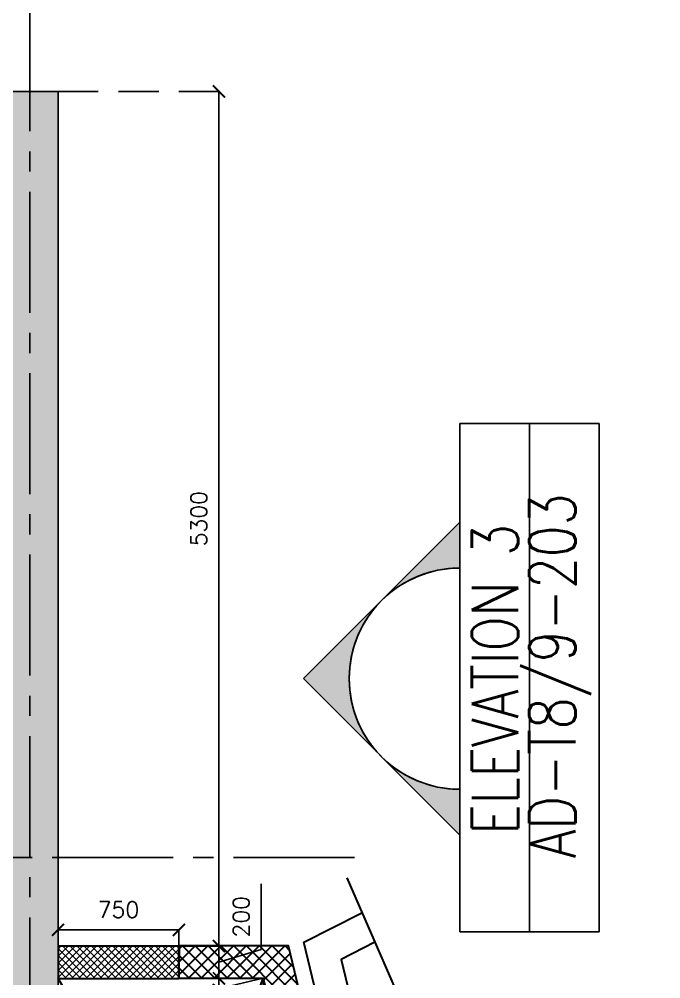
# Model space of a CAD drawing. Header units: millimetres. Extents: x 1180970 to 1231451, y -5737889 to -5695638.
# Drawn here: x 1227471 to 1231451, y -5714803 to -5708852 of the extents above; entities that cross this region are included whole.
import ezdxf

# ---------------------------------------------------------------- set-up
doc = ezdxf.new("R2010")
doc.units = ezdxf.units.MM
doc.header["$LTSCALE"] = 1000
doc.header["$MEASUREMENT"] = 0
for name, pattern in [('$2$( Hidden )', [0.375, 0.25, -0.125]), ('AUDIT_D_120904163729-0', [0]), ('T8 - GROUND FLOOR CORE$0$T10-TYPICAL FLOOR CORE$0$HIDDEN', [0.375, 0.25, -0.125]), ('T8(T9 IS SIMILAR) - GROUND FLOOR ELEVATION$0$AUDIT_D_120904163729-0', [0]), ('T8(T9 IS SIMILAR) - GROUND FLOOR ELEVATION$1$HIDDEN', [0.375, 0.25, -0.125]), ('T8_REFUGE COLUMNS$0$CENTER2', [1.125, 0.75, -0.125, 0.125, -0.125])]:
    doc.linetypes.add(name, pattern=pattern)
doc.layers.get('0').update_dxf_attribs({"linetype": 'AUDIT_D_120904163729-0'})
for name, color, linetype in [('T8 - GROUND FLOOR CORE$0$202_WALL', 7, 'Continuous'), ('T8 - GROUND FLOOR CORE$0$T10-TYPICAL FLOOR CORE$0$A-SLAB SUNK-AC LEDGES', 251, 'T8 - GROUND FLOOR CORE$0$T10-TYPICAL FLOOR CORE$0$HIDDEN'), ('T8(T9 IS SIMILAR) - GROUND FLOOR - DIMENSION & TEXTING$0$T8_REFUGE COLUMNS$0$a-section line', 92, 'Continuous'), ('T8(T9 IS SIMILAR) - GROUND FLOOR ELEVATION$0$A-DIM', 1, 'T8(T9 IS SIMILAR) - GROUND FLOOR ELEVATION$0$AUDIT_D_120904163729-0'), ('T8(T9 IS SIMILAR) - GROUND FLOOR ELEVATION$0$A-WALL-FEATURES', 6, 'T8(T9 IS SIMILAR) - GROUND FLOOR ELEVATION$0$AUDIT_D_120904163729-0'), ('T8_REFUGE COLUMNS$0$A-CENTERLINE', 193, 'T8_REFUGE COLUMNS$0$CENTER2'), ('T8_REFUGE COLUMNS$0$A-RCC COLS', 3, 'Continuous')]:
    doc.layers.add(name, color=color, linetype=linetype)
for name, color, linetype, lineweight in [('T8 - GROUND FLOOR CORE$0$A-WALL- 160', 6, 'Continuous', 30), ('T8(T9 IS SIMILAR) - GROUND FLOOR$0$D&W', 8, 'Continuous', 25), ('wall', 22, 'Continuous', 30)]:
    doc.layers.add(name, color=color, linetype=linetype, lineweight=lineweight)
doc.layers.add('T8_REFUGE COLUMNS$0$COL-HATCH', color=7, linetype='Continuous', lineweight=25, true_color=0xa3a3a3)
doc.styles.add('$28$Romans 1', font='romans.shx', dxfattribs={"height": 100})
doc.styles.add('T8(T9 IS SIMILAR) - GROUND FLOOR - DIMENSION & TEXTING$0$T8_REFUGE COLUMNS$0$TEXT1', font='simplex.shx', dxfattribs={"width": 0.8})
doc.styles.add('T8(T9 IS SIMILAR) - GROUND FLOOR ELEVATION$0$Romans 1', font='romans.shx', dxfattribs={"height": 100})
doc.dimstyles.new('$1$ALPINE S', dxfattribs={"dimscale": 0, "dimtxt": 100, "dimasz": 75, "dimexe": 0, "dimexo": 0, "dimgap": 75, "dimtad": 1, "dimdec": 0, "dimzin": 0, "dimdsep": 46, "dimtxsty": '$28$Romans 1', "dimblk": '$28$_ArchTick', "dimcen": 0.09, "dimclrd": 256, "dimclre": 256, "dimclrt": 7, "dimadec": 0, "dimazin": 0, "dimtfac": 1, "dimtdec": 0, "dimtofl": 0, "dimtmove": 1, "dimatfit": 0, "dimldrblk": '$1$_Open90', "dimfxl": 1, "dimtolj": 1, "dimtzin": 0, "dimarcsym": 0})
doc.dimstyles.new('T8(T9 IS SIMILAR) - GROUND FLOOR ELEVATION$0$ALPINE S', dxfattribs={"dimscale": 0, "dimtxt": 100, "dimasz": 75, "dimexe": 0, "dimexo": 0, "dimgap": 75, "dimtad": 1, "dimdec": 0, "dimzin": 0, "dimdsep": 46, "dimtxsty": 'T8(T9 IS SIMILAR) - GROUND FLOOR ELEVATION$0$Romans 1', "dimblk": 'T8(T9 IS SIMILAR) - GROUND FLOOR ELEVATION$0$_ArchTick', "dimcen": 0.09, "dimclrd": 256, "dimclre": 256, "dimclrt": 7, "dimadec": 0, "dimazin": 0, "dimtfac": 1, "dimtdec": 0, "dimtofl": 0, "dimtmove": 1, "dimatfit": 0, "dimldrblk": 'T8(T9 IS SIMILAR) - GROUND FLOOR ELEVATION$0$_Open90', "dimfxl": 1, "dimtolj": 1, "dimtzin": 0, "dimarcsym": 0})

# ---------------------------------------------------------------- blocks, each defined once
blk = doc.blocks.new('T8_REFUGE COLUMNS')
at = {"layer": 'T8_REFUGE COLUMNS$0$COL-HATCH', "linetype": 'ByBlock'}
h = blk.add_hatch(color=256, dxfattribs=at)
h.dxf.hatch_style = 1
h.paths.add_polyline_path([(1227712.069074491, -5718799.863253395), (1227362.069074491, -5718799.863253395), (1227362.069074491, -5709299.863253396), (1227712.069074491, -5709299.863253396)])
at = {"layer": 'T8_REFUGE COLUMNS$0$A-CENTERLINE'}
for p, q in [((1227537.069074491, -5720797.234274967), (1227537.069074491, -5702690.799446228)), ((1229551.222023316, -5714049.863253396), (1182156.903157666, -5714049.863253396))]:
    blk.add_line(p, q, dxfattribs=at)
at = {"layer": 'T8_REFUGE COLUMNS$0$A-RCC COLS', "linetype": 'ByBlock'}
blk.add_lwpolyline([(1227712.069074491, -5718799.863253395), (1227362.069074491, -5718799.863253395), (1227362.069074491, -5709299.863253396), (1227712.069074491, -5709299.863253396)], close=True, dxfattribs=at)
blk = doc.blocks.new('T8 - GROUND FLOOR CORE')
at = {"layer": 'T8 - GROUND FLOOR CORE$0$T10-TYPICAL FLOOR CORE$0$A-SLAB SUNK-AC LEDGES', "linetype": 'ByBlock'}
h = blk.add_hatch(dxfattribs=at)
h.set_pattern_fill('ANSI37', color=256, scale=250)
h.set_pattern_definition([(45, (0, 0), (-22.09708691207961, 22.09708691207961), []), (135, (0, 0), (-22.09708691207961, -22.09708691207961), [])])
h.paths.add_polyline_path([(1228462.069074491, -5714599.863253396), (1227712.069074491, -5714599.863253396), (1227712.069074491, -5714799.863253396), (1228462.069074491, -5714799.863253396)])
at = {"layer": 'T8 - GROUND FLOOR CORE$0$202_WALL', "linetype": 'ByBlock'}
for p, q in [((1227712.069074491, -5714599.863253396), (1228462.069074491, -5714599.863253396)), ((1228462.069074491, -5714599.863253396), (1228462.069074491, -5714799.863253396)), ((1227712.069074491, -5714799.863253396), (1228462.069074491, -5714799.863253396))]:
    blk.add_line(p, q, dxfattribs=at)
at = {"layer": 'T8 - GROUND FLOOR CORE$0$A-WALL- 160', "linetype": 'ByBlock'}
blk.add_lwpolyline([(1228462.069074491, -5714599.863253396), (1227712.069074491, -5714599.863253396), (1227712.069074491, -5714799.863253396), (1228462.069074491, -5714799.863253396)], close=True, dxfattribs=at)
blk = doc.blocks.new('T8(T9 IS SIMILAR) - GROUND FLOOR ELEVATION$0$_ArchTick')
at = {"color": 0, "linetype": 'ByBlock', "const_width": 0.15}
blk.add_lwpolyline([(-0.5, -0.5), (0.5, 0.5)], dxfattribs=at)
blk = doc.blocks.new('*D298')
at = {"layer": 'T8(T9 IS SIMILAR) - GROUND FLOOR ELEVATION$0$A-DIM', "linetype": 'T8(T9 IS SIMILAR) - GROUND FLOOR ELEVATION$1$HIDDEN', "lineweight": -2, "transparency": 16777216}
for p, q in [((1227712.069074491, -5714599.861791853), (1227712.069074491, -5714499.068370002)), ((1228462.069074491, -5714599.862766215), (1228462.069074491, -5714499.068370002))]:
    blk.add_line(p, q, dxfattribs=at)
at = {"layer": 'T8(T9 IS SIMILAR) - GROUND FLOOR ELEVATION$0$A-DIM', "lineweight": -2, "transparency": 16777216}
blk.add_line((1227712.069074491, -5714499.068370002), (1228462.069074491, -5714499.068370002), dxfattribs=at)
at = {"layer": 'T8(T9 IS SIMILAR) - GROUND FLOOR ELEVATION$0$A-DIM', "linetype": 'ByBlock', "lineweight": -2, "transparency": 16777216, "xscale": 75, "yscale": 75, "zscale": 75, "rotation": 180}
blk.add_blockref('T8(T9 IS SIMILAR) - GROUND FLOOR ELEVATION$0$_ArchTick', (1227712.069074491, -5714499.068370002), dxfattribs=at)
at = {"layer": 'T8(T9 IS SIMILAR) - GROUND FLOOR ELEVATION$0$A-DIM', "linetype": 'ByBlock', "lineweight": -2, "transparency": 16777216, "xscale": 75, "yscale": 75, "zscale": 75}
blk.add_blockref('T8(T9 IS SIMILAR) - GROUND FLOOR ELEVATION$0$_ArchTick', (1228462.069074491, -5714499.068370002), dxfattribs=at)
at = {"layer": 'T8(T9 IS SIMILAR) - GROUND FLOOR ELEVATION$0$A-DIM', "color": 7, "linetype": 'ByBlock', "transparency": 16777216, "insert": (1228087.069074491, -5714374.068370002), "char_height": 100, "attachment_point": 5, "style": 'T8(T9 IS SIMILAR) - GROUND FLOOR ELEVATION$0$Romans 1'}
blk.add_mtext('\\A1;750', dxfattribs=at)
blk = doc.blocks.new('T8(T9 IS SIMILAR) - GROUND FLOOR ELEVATION$0$_Open90')
at = {"color": 0, "linetype": 'ByBlock', "lineweight": -2}
for p, q in [((0, 0), (-1, 0)), ((-0.5, 0.5), (0, 0)), ((0, 0), (-0.5, -0.5))]:
    blk.add_line(p, q, dxfattribs=at)
blk = doc.blocks.new('*D299')
at = {"layer": 'T8(T9 IS SIMILAR) - GROUND FLOOR ELEVATION$0$A-DIM', "lineweight": -2, "transparency": 16777216}
for p, q in [((1228973.001790087, -5714621.112766215), (1228973.001790087, -5714213.969909073)), ((1228710.501790087, -5714599.862766215), (1228710.501790087, -5714524.862766214)), ((1228710.501790087, -5714799.862766215), (1228710.501790087, -5714599.862766215)), ((1228710.501790087, -5714699.862766215), (1228973.001790087, -5714621.112766215)), ((1228710.501790087, -5714799.862766215), (1228710.501790087, -5714874.862766214))]:
    blk.add_line(p, q, dxfattribs=at)
at = {"layer": 'T8(T9 IS SIMILAR) - GROUND FLOOR ELEVATION$0$A-DIM', "linetype": 'T8(T9 IS SIMILAR) - GROUND FLOOR ELEVATION$1$HIDDEN', "lineweight": -2, "transparency": 16777216}
for p, q in [((1228462.069074491, -5714599.862766215), (1228710.501790087, -5714599.862766215)), ((1228462.069074491, -5714799.862766215), (1228710.501790087, -5714799.862766215))]:
    blk.add_line(p, q, dxfattribs=at)
at = {"layer": 'T8(T9 IS SIMILAR) - GROUND FLOOR ELEVATION$0$A-DIM', "linetype": 'ByBlock', "lineweight": -2, "transparency": 16777216, "xscale": 75, "yscale": 75, "zscale": 75}
for p, rotation in [((1228710.501790087, -5714599.862766215), 270), ((1228710.501790087, -5714799.862766215), 90)]:
    blk.add_blockref('T8(T9 IS SIMILAR) - GROUND FLOOR ELEVATION$0$_ArchTick', p, dxfattribs=dict(at, rotation=rotation))
at = {"layer": 'T8(T9 IS SIMILAR) - GROUND FLOOR ELEVATION$0$A-DIM', "color": 7, "linetype": 'ByBlock', "transparency": 16777216, "insert": (1228848.001790088, -5714417.541337643), "char_height": 100, "attachment_point": 5, "rotation": 90, "style": 'T8(T9 IS SIMILAR) - GROUND FLOOR ELEVATION$0$Romans 1'}
blk.add_mtext('\\A1;200', dxfattribs=at)
blk = doc.blocks.new('*D300')
at = {"layer": 'T8(T9 IS SIMILAR) - GROUND FLOOR ELEVATION$0$A-DIM', "linetype": 'T8(T9 IS SIMILAR) - GROUND FLOOR ELEVATION$1$HIDDEN', "lineweight": -2, "transparency": 16777216}
for p, q in [((1227712.069074491, -5709299.863253396), (1228710.501790087, -5709299.863253396)), ((1228462.069074491, -5714599.862766215), (1228710.501790087, -5714599.862766215))]:
    blk.add_line(p, q, dxfattribs=at)
at = {"layer": 'T8(T9 IS SIMILAR) - GROUND FLOOR ELEVATION$0$A-DIM', "lineweight": -2, "transparency": 16777216}
blk.add_line((1228710.501790087, -5714599.862766215), (1228710.501790087, -5709299.863253396), dxfattribs=at)
at = {"layer": 'T8(T9 IS SIMILAR) - GROUND FLOOR ELEVATION$0$A-DIM', "linetype": 'ByBlock', "lineweight": -2, "transparency": 16777216, "xscale": 75, "yscale": 75, "zscale": 75}
for p, rotation in [((1228710.501790087, -5709299.863253396), 90), ((1228710.501790087, -5714599.862766215), 270)]:
    blk.add_blockref('T8(T9 IS SIMILAR) - GROUND FLOOR ELEVATION$0$_ArchTick', p, dxfattribs=dict(at, rotation=rotation))
at = {"layer": 'T8(T9 IS SIMILAR) - GROUND FLOOR ELEVATION$0$A-DIM', "color": 7, "linetype": 'ByBlock', "transparency": 16777216, "insert": (1228585.501790088, -5711949.863009805), "char_height": 100, "attachment_point": 5, "rotation": 90, "style": 'T8(T9 IS SIMILAR) - GROUND FLOOR ELEVATION$0$Romans 1'}
blk.add_mtext('\\A1;5300', dxfattribs=at)
blk = doc.blocks.new('T8(T9 IS SIMILAR) - GROUND FLOOR - DIMENSION & TEXTING')
at = {"layer": 'T8(T9 IS SIMILAR) - GROUND FLOOR - DIMENSION & TEXTING$0$T8_REFUGE COLUMNS$0$a-section line', "extrusion": (1.108004e-09, 6.5e-15, 1)}
h = blk.add_hatch(color=8, dxfattribs=at)
edge = h.paths.add_edge_path()
edge.add_line((1230203.964060397, -5712255.673910053), (1230203.96406039, -5711971.606248917))
edge.add_line((1230203.964060391, -5711971.606248917), (1229234.096399175, -5712941.473910158))
edge.add_line((1229234.096399174, -5712941.473910158), (1230203.964060406, -5713911.341571364))
edge.add_line((1230203.964060408, -5713911.341571363), (1230203.964060401, -5713627.273910227))
edge.add_ellipse((1230203.964060399, -5712941.473910141), major_axis=(-484.9338306081197, -484.9338306178915), ratio=0.9999999999999923, start_angle=-134.99999999999972, end_angle=45.00000000000023, ccw=False)
at = {"layer": 'T8(T9 IS SIMILAR) - GROUND FLOOR - DIMENSION & TEXTING$0$T8_REFUGE COLUMNS$0$a-section line', "linetype": 'Continuous'}
for p, q in [((1230203.964060344, -5711359.787260025, 0.4895635742985152), (1230635.964060409, -5711359.78726001, 0.4895630956539849)), ((1230203.964060525, -5714510.853225103, 0.4895635743115777), (1230203.964060344, -5711359.787260025, 0.4895635742985152)), ((1231067.964060476, -5711359.787259998, 0.4895626170095484), (1230635.964060409, -5711359.78726001, 0.4895630956539849)), ((1230635.964060409, -5711359.78726001, 0.4895630956539849), (1230635.964060597, -5714510.853225053, 0.4895630955933667)), ((1230635.964060409, -5711359.78726001, 0.4895630956539849), (1230635.964060597, -5714510.853225053, 0.4895630955933667)), ((1231067.96406066, -5714510.85322504, 0.4895626169488386), (1231067.964060476, -5711359.787259998, 0.4895626170095484)), ((1230203.96406034, -5711971.606248807, 0.4895635743097583), (1229234.096399129, -5712941.473910048, 0.4895646488787379)), ((1231067.964060525, -5712255.673909922, 0.4895626169825928), (1231067.964060517, -5711971.606248777, 0.4895626170058076)), ((1229234.096399129, -5712941.473910048, 0.4895646488787379), (1230203.964060366, -5713911.341571274, 0.4895635743162135)), ((1230635.964060597, -5714510.853225053, 0.4895630955933667), (1230203.964060525, -5714510.853225103, 0.4895635743115777)), ((1230635.964060597, -5714510.853225053, 0.4895630955933667), (1231067.96406066, -5714510.85322504, 0.4895626169488386))]:
    blk.add_line(p, q, dxfattribs=at)
at = {"layer": 'T8(T9 IS SIMILAR) - GROUND FLOOR - DIMENSION & TEXTING$0$T8_REFUGE COLUMNS$0$a-section line', "linetype": 'Continuous', "extrusion": (1.108003980729284e-09, 6.519270715892508e-15, 1)}
blk.add_ellipse((1230203.964060349, -5712941.473910023, 0.489563574315766), major_axis=(-484.9338306178886, 484.9338306081182, 5.373054533e-07), ratio=0.9999999999999856, start_param=5.497787143782129, end_param=8.639379797371923, dxfattribs=at)
at = {"layer": 'T8(T9 IS SIMILAR) - GROUND FLOOR - DIMENSION & TEXTING$0$T8_REFUGE COLUMNS$0$a-section line', "extrusion": (1.108003977709307e-09, 6.477709306532406e-15, 1)}
blk.add_ellipse((1230203.964060349, -5712941.473910023, 0.489563574315766), major_axis=(-484.933830608124, -484.9338306178947, 5.373117545000002e-07), ratio=0.9999999999999872, start_param=3.926990816987247, end_param=7.06858347057704, dxfattribs=at)
at = {"layer": 'T8(T9 IS SIMILAR) - GROUND FLOOR - DIMENSION & TEXTING$0$T8_REFUGE COLUMNS$0$a-section line', "extrusion": (1.108004e-09, -6.5e-15, 1), "char_height": 288.0000000000001, "width": 3463.413954958072, "attachment_point": 5, "style": 'T8(T9 IS SIMILAR) - GROUND FLOOR - DIMENSION & TEXTING$0$T8_REFUGE COLUMNS$0$TEXT1'}
for s, insert, text_direction in [('AD-T8/9-203', (1230826.558850657, -5712923.673645198, 0.4895628528285065), (-5.79838e-11, 1, 6.5e-15)), ('ELEVATION 3', (1230423.269712648, -5712945.454719268, 0.4895633312930328), (-5.79836e-11, 1, 6.5e-15))]:
    blk.add_mtext(s, dxfattribs=dict(at, insert=insert, text_direction=text_direction))
blk = doc.blocks.new('$28$_ArchTick')
at = {"color": 0, "linetype": 'ByBlock', "const_width": 0.15}
blk.add_lwpolyline([(-0.5, -0.5), (0.5, 0.5)], dxfattribs=at)
blk = doc.blocks.new('*D50')
at = {"layer": 'wall', "linetype": '$2$( Hidden )', "lineweight": -2, "transparency": 16777216}
for p, q in [((1227712.069363956, -5714799.863740577), (1227712.069363956, -5715030.156831154)), ((1228984.152799865, -5714799.09880144), (1228984.152799865, -5715030.156831154))]:
    blk.add_line(p, q, dxfattribs=at)
at = {"layer": 'wall', "linetype": 'ByBlock', "lineweight": -2, "transparency": 16777216}
blk.add_line((1228984.152799865, -5715030.156831154), (1227712.069363956, -5715030.156831154), dxfattribs=at)
at = {"layer": 'wall', "linetype": 'ByBlock', "lineweight": -2, "transparency": 16777216, "xscale": 75, "yscale": 75, "zscale": 75, "rotation": 180}
blk.add_blockref('$28$_ArchTick', (1227712.069363956, -5715030.156831154), dxfattribs=at)
at = {"layer": 'wall', "linetype": 'ByBlock', "lineweight": -2, "transparency": 16777216, "xscale": 75, "yscale": 75, "zscale": 75}
blk.add_blockref('$28$_ArchTick', (1228984.152799865, -5715030.156831154), dxfattribs=at)
at = {"layer": 'wall', "color": 7, "linetype": 'ByBlock', "transparency": 16777216, "insert": (1228345.238841011, -5715015.101664401), "char_height": 100, "attachment_point": 5, "style": '$28$Romans 1'}
blk.add_mtext('\\A1;1272(T9)\\P1371 (T8)', dxfattribs=at)
blk = doc.blocks.new('$1$_Open90')
at = {"color": 0, "linetype": 'ByBlock', "lineweight": -2}
for p, q in [((0, 0), (-1, 0)), ((-0.5, 0.5), (0, 0)), ((0, 0), (-0.5, -0.5))]:
    blk.add_line(p, q, dxfattribs=at)
blk = doc.blocks.new('*D51')
at = {"layer": 'wall', "linetype": '$2$( Hidden )', "lineweight": -2, "transparency": 16777216}
for p, q in [((1228984.152799865, -5714799.09880144), (1228716.111252477, -5714863.270487768)), ((1229694.501477521, -5717766.185528288), (1229426.459930132, -5717830.357214617))]:
    blk.add_line(p, q, dxfattribs=at)
at = {"layer": 'wall', "linetype": 'ByBlock', "lineweight": -2, "transparency": 16777216}
blk.add_line((1229426.459930132, -5717830.357214617), (1228716.111252477, -5714863.270487768), dxfattribs=at)
at = {"layer": 'wall', "linetype": 'ByBlock', "lineweight": -2, "transparency": 16777216, "xscale": 75, "yscale": 75, "zscale": 75}
for p, rotation in [((1228716.111252477, -5714863.270487768), 103.4637371756815), ((1229426.459930132, -5717830.357214617), 283.4637371756815)]:
    blk.add_blockref('$28$_ArchTick', p, dxfattribs=dict(at, rotation=rotation))
at = {"layer": 'wall', "color": 7, "linetype": 'ByBlock', "transparency": 16777216, "insert": (1229090.919249758, -5716400.219481077), "char_height": 100, "attachment_point": 5, "rotation": 283.4637371756815, "style": '$28$Romans 1'}
blk.add_mtext('\\A1;3051(T9)\\P3150 (T8)', dxfattribs=at)
blk = doc.blocks.new('T8(T9 IS SIMILAR) - GROUND FLOOR ELEVATION')
at = {"layer": 'T8(T9 IS SIMILAR) - GROUND FLOOR ELEVATION$0$A-WALL-FEATURES', "linetype": 'ByBlock'}
blk.add_lwpolyline([(1228462.069074491, -5714799.862766215), (1228462.069074491, -5714599.862766215), (1227712.069074491, -5714599.863740577), (1227712.069074491, -5714799.863740577)], close=True, dxfattribs=at)
at = {"layer": 'T8(T9 IS SIMILAR) - GROUND FLOOR ELEVATION$0$A-DIM', "linetype": 'ByBlock'}
for base, p1, p2, angle, picture, middle in [((1228710.501790087, -5709299.863253396), (1228462.069074491, -5714599.862766215, 0.2628686639595157), (1227712.069074491, -5709299.863253396), 90, '*D300', (1228585.501790088, -5711949.863009805)), ((1228710.501790087, -5714599.862766215), (1228462.069074491, -5714799.862766215), (1228462.069074491, -5714599.862766215), 90, '*D299', (1228848.001790088, -5714546.112766214)), ((1228462.069074491, -5714499.068370002, 0.2628686639595157), (1227712.069074491, -5714599.861791853, 0.2628686639595157), (1228462.069074491, -5714599.862766215, 0.2628686639595157), 180, '*D298', (1228087.069074491, -5714374.068370002, 0.2628686639595157))]:
    dim = blk.add_linear_dim(base=base, p1=p1, p2=p2, angle=angle, dimstyle='T8(T9 IS SIMILAR) - GROUND FLOOR ELEVATION$0$ALPINE S', override={"dimscale": 1, "dimfxl": 5, "dimarcsym": 1}, dxfattribs=at)
    dim.commit()
    dim.dimension.update_dxf_attribs({"geometry": picture, "text_midpoint": middle})
blk = doc.blocks.new('T8(T9 IS SIMILAR) - GROUND FLOOR')
at = {"layer": 'T8(T9 IS SIMILAR) - GROUND FLOOR$0$D&W', "linetype": 'ByBlock'}
for name in ['T8_REFUGE COLUMNS', 'T8 - GROUND FLOOR CORE']:
    blk.add_blockref(name, (0, 0), dxfattribs=at)
blk.add_blockref('T8(T9 IS SIMILAR) - GROUND FLOOR ELEVATION', (0, 0), dxfattribs=at)

msp = doc.modelspace()

# ---------------------------------------------------------------- block references
at = {"linetype": 'ByBlock'}
msp.add_blockref('T8(T9 IS SIMILAR) - GROUND FLOOR', (0, 0), dxfattribs=at)

# ---------------------------------------------------------------- next in the draw order: block references
msp.add_blockref('T8(T9 IS SIMILAR) - GROUND FLOOR - DIMENSION & TEXTING', (0, 0), dxfattribs=at)

# ---------------------------------------------------------------- next in the draw order: hatches: boundary and pattern name
at = {"layer": 'wall', "linetype": 'ByBlock'}
h = msp.add_hatch(dxfattribs=at)
h.set_pattern_fill('ANSI37', color=8, scale=450)
h.set_pattern_definition([(45, (0, 0), (-39.77475644174329, 39.7747564417433), []), (134.9999999999999, (0, 0), (-39.7747564417433, -39.77475644174329), [])])
h.paths.add_polyline_path([(1229710.495264465, -5718687.774845876), (1227711.666242996, -5718798.346251003), (1227712.069074491, -5718598.231464867), (1229671.385569303, -5718486.229640251)])
h.paths.add_polyline_path([(1228462.175211467, -5714799.126602901), (1228984.152799865, -5714799.09880144), (1229694.501477521, -5717766.185528288), (1229889.428079487, -5717719.483016325), (1229141.002084231, -5714599.095313078), (1228463.948348609, -5714599.126563416)])

# ---------------------------------------------------------------- next in the draw order: linework, layer by layer
at = {"layer": 'wall', "color": 5, "linetype": 'ByBlock'}
for p, q in [((1227712.069074491, -5718498.394450096), (1228984.152799865, -5714799.09880144)), ((1229501.255397102, -5717811.138403081), (1227712.069074491, -5714799.863253396))]:
    msp.add_line(p, q, dxfattribs=at)
at = {"layer": 'wall', "linetype": 'ByBlock'}
msp.add_lwpolyline([(1229503.388810176, -5714176.99350489), (1230646.855289469, -5716802.456123417), (1230524.609653673, -5716986.709581176), (1230966.534925798, -5716879.382771892), (1230768.288302337, -5717073.39674765), (1231451.218053337, -5718589.91563513)], dxfattribs=at)
at = {"layer": 'wall'}
msp.add_lwpolyline([(1229677.28083981, -5714576.25927414), (1229468.059286094, -5714682.791683156), (1230181.518557827, -5717649.131979897), (1229986.625003392, -5717695.972210652), (1229237.529123933, -5714575.745255394), (1229597.276259055, -5714392.564308094)], dxfattribs=at)
msp.add_lwpolyline([(1228462.175211467, -5714799.126602901), (1228984.152799865, -5714799.09880144), (1229694.501477521, -5717766.185528288), (1229889.428079487, -5717719.483016325), (1229141.002084231, -5714599.095313078), (1228463.948348609, -5714599.126563416)], close=True, dxfattribs=at)

# ---------------------------------------------------------------- next in the draw order: dimensions: what is measured, and where the dimension line sits
at = {"layer": 'wall', "linetype": 'ByBlock'}
dim = msp.add_linear_dim(base=(1227712.069363956, -5715030.156831154), p1=(1228984.152799865, -5714799.09880144), p2=(1227712.069363956, -5714799.863740577), text='<>(T9)\\P1371 (T8)', dimstyle='$1$ALPINE S', override={"dimscale": 1}, dxfattribs=at)
dim.commit()
dim.dimension.update_dxf_attribs({"geometry": '*D50', "text_midpoint": (1228345.238841011, -5715259.149283447), "dimtype": 160})
dim = msp.add_linear_dim(base=(1228716.111252477, -5714863.270487768), p1=(1229694.501477521, -5717766.185528288), p2=(1228984.152799865, -5714799.09880144), angle=103.46373717568189, text='<>(T9)\\P3150 (T8)', dimstyle='$1$ALPINE S', override={"dimscale": 1}, dxfattribs=at)
dim.commit()
dim.dimension.update_dxf_attribs({"geometry": '*D51', "text_midpoint": (1228853.578675616, -5716457.041063498), "dimtype": 161})

doc.saveas('drawing.dxf')
